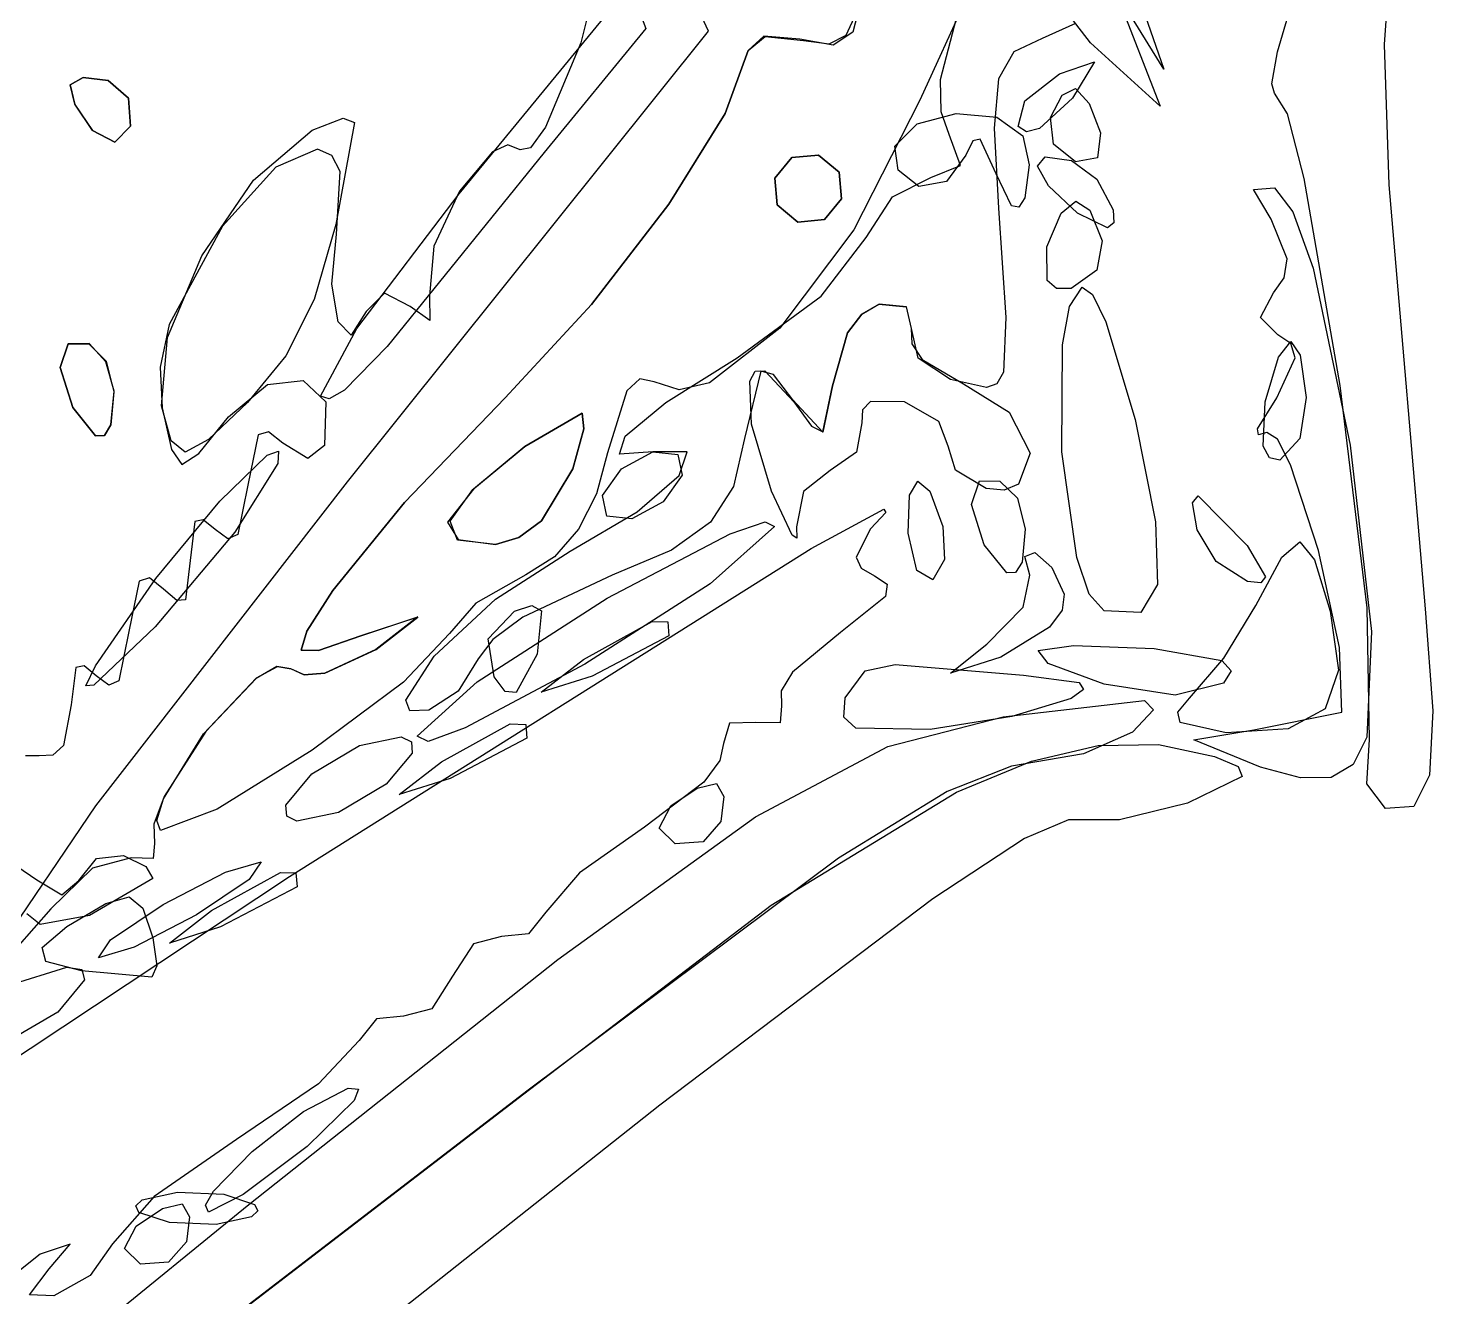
# Model space of a CAD drawing. Extents: x -886 to 651, y -59 to 942.
# Drawn here: x -128.09 to -103.37, y 123.11 to 145.44 of the extents above; entities that cross this region are included whole.
import ezdxf

# ---------------------------------------------------------------- set-up
doc = ezdxf.new("R2010")
doc.units = 0

msp = doc.modelspace()

# ---------------------------------------------------------------- linework, layer by layer
at = {"layer": 'Layer 1'}
for p, q in [((-119.08254, 150.53738), (-117.22306, 145.43392)), ((-116.11695, 145.38731), (-117.00534, 147.29534)), ((-106.105911, 145.023516), (-105.5237, 147.00822)), ((-117.980013, 146.735444), (-118.36493, 145.18097)), ((-109.13638, 146.55066), (-108.16909, 144.06657)), ((-104.13535, 146.43885), (-104.231919, 145.152527)), ((-111.479539, 146.178628), (-112.40187, 144.17132)), ((-109.39728, 145.17964), (-110.189729, 146.211006)), ((-113.398781, 146.060088), (-113.578576, 145.368186)), ((-112.034646, 144.535942), (-111.68283, 145.88684)), ((-108.106789, 144.720655), (-108.82527, 145.88553)), ((-120.50486, 142.52185), (-117.8758, 145.71976)), ((-113.692931, 145.315308), (-113.511982, 145.708105)), ((-108.43626, 145.66091), (-108.106789, 144.720655)), ((-122.46742, 137.45516), (-116.11695, 145.38731)), ((-117.22306, 145.43392), (-119.00754, 143.25225)), ((-113.578576, 145.368186), (-113.925255, 145.139877)), ((-109.659831, 145.518995), (-110.24557, 145.2606)), ((-118.36493, 145.18097), (-118.984948, 143.699175)), ((-115.143998, 145.299467), (-115.42121, 145.04394)), ((-115.42026, 145.04377), (-115.12289, 145.292998)), ((-114.51325, 145.24508), (-115.143998, 145.299467)), ((-115.12289, 145.292998), (-114.44368, 145.22352)), ((-113.925255, 145.139877), (-114.51325, 145.24508)), ((-114.44368, 145.22352), (-113.997018, 145.161088)), ((-113.997018, 145.161088), (-113.692931, 145.315308)), ((-110.24557, 145.2606), (-110.743991, 145.023823)), ((-108.16909, 144.06657), (-109.39728, 145.17964)), ((-104.231919, 145.152527), (-104.150399, 142.684374)), ((-115.42121, 145.04394), (-115.826028, 143.935452)), ((-115.825077, 143.935282), (-115.42026, 145.04377)), ((-110.743991, 145.023823), (-111.012357, 144.548224)), ((-109.93987, 144.63757), (-109.323491, 144.847052)), ((-109.323491, 144.847052), (-109.71317, 144.20557)), ((-106.208334, 144.458957), (-106.105911, 145.023516)), ((-110.549311, 144.159117), (-109.93987, 144.63757)), ((-127.121053, 144.572391), (-127.35099, 144.44301)), ((-127.35099, 144.44301), (-127.268575, 144.099097)), ((-127.35099, 144.44301), (-127.35099, 144.44301)), ((-127.34922, 144.44312), (-127.119275, 144.57249)), ((-127.266794, 144.099207), (-127.34922, 144.44312)), ((-126.68179, 144.51911), (-127.121053, 144.572391)), ((-127.119275, 144.57249), (-126.68002, 144.51922)), ((-126.32333, 144.206577), (-126.68179, 144.51911)), ((-126.68002, 144.51922), (-126.321545, 144.206687)), ((-112.025549, 143.966895), (-112.034646, 144.535942)), ((-111.012357, 144.548224), (-111.089995, 143.681205)), ((-109.895169, 144.261633), (-109.65807, 144.37735)), ((-109.65807, 144.37735), (-109.421886, 144.114117)), ((-106.15725, 144.29816), (-106.208334, 144.458957)), ((-127.268575, 144.099097), (-126.95684, 143.63658)), ((-126.95507, 143.63669), (-127.266794, 144.099207)), ((-126.28764, 143.71268), (-126.32333, 144.206577)), ((-126.321545, 144.206687), (-126.28587, 143.71279)), ((-112.40187, 144.17132), (-113.563233, 141.888637)), ((-110.67039, 143.7078), (-110.549311, 144.159117)), ((-109.71317, 144.20557), (-110.295689, 143.675821)), ((-110.10088, 143.86987), (-109.895169, 144.261633)), ((-109.71317, 144.20557), (-109.71317, 144.20557)), ((-109.421886, 144.114117), (-109.21838, 143.59482)), ((-105.929074, 143.932374), (-106.15725, 144.29816)), ((-123.0901, 143.64721), (-122.547901, 143.856731)), ((-122.547901, 143.856731), (-122.3469, 143.78186)), ((-115.826028, 143.935452), (-116.81598, 142.343846)), ((-116.81503, 142.343676), (-115.825077, 143.935282)), ((-112.446491, 143.758053), (-111.757671, 143.934857)), ((-111.8843, 143.57014), (-112.025549, 143.966895)), ((-111.757671, 143.934857), (-111.046668, 143.871749)), ((-111.046668, 143.871749), (-110.58673, 143.54653)), ((-110.047363, 143.397316), (-110.10088, 143.86987)), ((-105.637655, 142.796717), (-105.929074, 143.932374)), ((-126.95684, 143.63658), (-126.564318, 143.433299)), ((-126.562547, 143.433424), (-126.95507, 143.63669)), ((-126.564318, 143.433299), (-126.28764, 143.71268)), ((-126.28587, 143.71279), (-126.562547, 143.433424)), ((-126.28587, 143.71279), (-126.28587, 143.71279)), ((-124.121674, 142.76643), (-123.0901, 143.64721)), ((-122.3469, 143.78189), (-122.672192, 141.981497)), ((-122.3469, 143.78186), (-122.3469, 143.78189)), ((-118.984948, 143.699175), (-119.247225, 143.333056)), ((-112.83988, 143.36353), (-112.446491, 143.758053)), ((-111.089995, 143.681205), (-111.01623, 142.27017)), ((-110.524721, 143.613428), (-110.67039, 143.7078)), ((-110.295689, 143.675821), (-110.524721, 143.613428)), ((-119.648068, 143.386324), (-119.918081, 143.263382)), ((-119.43104, 143.29912), (-119.648068, 143.386324)), ((-112.7827, 142.938605), (-112.83988, 143.36353)), ((-111.681522, 143.020684), (-111.8843, 143.57014)), ((-111.466056, 143.458264), (-111.58873, 143.20401)), ((-111.33625, 143.488409), (-111.466056, 143.458264)), ((-111.05524, 142.87637), (-111.33625, 143.488409)), ((-110.58673, 143.54653), (-110.58671, 143.54653)), ((-110.58671, 143.54653), (-110.476746, 143.034334)), ((-109.66119, 143.08734), (-110.047363, 143.397316)), ((-109.21838, 143.59482), (-109.274118, 143.15631)), ((-109.21838, 143.59482), (-109.21838, 143.59482)), ((-122.996785, 143.311136), (-123.729854, 142.9942)), ((-122.747193, 143.201475), (-122.996785, 143.311136)), ((-122.597106, 142.914576), (-122.747193, 143.201475)), ((-119.00754, 143.25225), (-121.7725, 139.83427)), ((-119.918081, 143.263382), (-120.501148, 142.573765)), ((-119.247225, 143.333056), (-119.43104, 143.29912)), ((-114.95175, 142.7998), (-114.649424, 143.161455)), ((-114.649274, 143.161511), (-114.9516, 142.79986)), ((-114.649424, 143.161455), (-114.18005, 143.20478)), ((-114.1799, 143.20484), (-114.649274, 143.161511)), ((-114.18005, 143.20478), (-113.818395, 142.902453)), ((-113.818249, 142.902512), (-114.1799, 143.20484)), ((-111.58873, 143.20401), (-111.929796, 142.740469)), ((-110.3306, 143.011436), (-110.196429, 143.175598)), ((-110.196429, 143.175598), (-109.72979, 143.10916)), ((-109.274118, 143.15631), (-109.66119, 143.08734)), ((-123.729854, 142.9942), (-124.66705, 141.95468)), ((-122.66008, 141.81361), (-122.597106, 142.914576)), ((-113.818395, 142.902453), (-113.77507, 142.43307)), ((-113.77492, 142.43313), (-113.818249, 142.902512)), ((-112.41529, 142.65477), (-112.7827, 142.938605)), ((-112.20479, 142.80938), (-111.681522, 143.020684)), ((-110.785704, 142.313964), (-111.05524, 142.87637)), ((-110.476746, 143.034334), (-110.55231, 142.45067)), ((-110.137839, 142.664921), (-110.3306, 143.011436)), ((-109.72979, 143.10916), (-109.286461, 142.783545)), ((-125.033492, 141.433614), (-124.121674, 142.76643)), ((-114.90843, 142.330426), (-114.95175, 142.7998)), ((-114.9516, 142.79986), (-114.908272, 142.330486)), ((-114.9516, 142.79986), (-114.9516, 142.79986)), ((-112.880186, 142.470696), (-112.20479, 142.80938)), ((-111.929796, 142.740469), (-112.41529, 142.65477)), ((-109.62368, 142.1843), (-110.137839, 142.664921)), ((-109.286461, 142.783545), (-108.998, 142.24298)), ((-106.530017, 142.598797), (-106.16153, 142.63218)), ((-106.16153, 142.63218), (-105.837447, 142.209285)), ((-105.002599, 139.151937), (-105.637655, 142.796717)), ((-104.150399, 142.684374), (-103.50949, 135.21985)), ((-122.30569, 140.15671), (-120.50486, 142.52185)), ((-120.501148, 142.573765), (-120.948423, 141.603686)), ((-113.77507, 142.43307), (-114.077397, 142.07142)), ((-114.077247, 142.071487), (-113.77492, 142.43313)), ((-113.77507, 142.43307), (-113.77507, 142.43307)), ((-113.3407, 141.7536), (-112.880186, 142.470696)), ((-110.55231, 142.45067), (-110.656238, 142.287943)), ((-109.913223, 142.180983), (-109.6526, 142.39582)), ((-109.6526, 142.39582), (-109.405492, 142.234404)), ((-106.21893, 142.07676), (-106.530017, 142.598797)), ((-116.81598, 142.343846), (-118.176943, 140.575183)), ((-118.175992, 140.575013), (-116.81503, 142.343676)), ((-114.54678, 142.0281), (-114.90843, 142.330426)), ((-114.908272, 142.330486), (-114.54663, 142.02816)), ((-111.01623, 142.27017), (-110.88362, 140.348355)), ((-110.656238, 142.287943), (-110.785704, 142.313964)), ((-110.16591, 141.59215), (-109.913223, 142.180983)), ((-109.099662, 141.927968), (-109.62368, 142.1843)), ((-109.405492, 142.234404), (-109.19335, 141.69448)), ((-108.998, 142.243), (-108.987833, 142.01483)), ((-108.998, 142.24298), (-108.998, 142.243)), ((-105.837447, 142.209285), (-105.478459, 141.213981)), ((-124.66705, 141.95468), (-125.609611, 140.224029)), ((-122.672192, 141.981497), (-123.054282, 140.664907)), ((-113.563233, 141.888637), (-114.862474, 140.160976)), ((-114.077397, 142.07142), (-114.54678, 142.0281)), ((-114.54663, 142.02816), (-114.077247, 142.071487)), ((-108.987833, 142.01483), (-109.099662, 141.927968)), ((-105.937984, 141.380456), (-106.21893, 142.07676)), ((-122.745599, 140.935481), (-122.66008, 141.81361)), ((-114.13515, 140.72553), (-113.3407, 141.7536)), ((-109.19335, 141.69448), (-109.284319, 141.179357)), ((-109.19335, 141.69448), (-109.19335, 141.69448)), ((-125.637049, 139.993681), (-125.033492, 141.433614)), ((-120.948423, 141.603686), (-121.02809, 140.72656)), ((-110.15833, 140.998169), (-110.16591, 141.59215)), ((-105.991546, 141.047904), (-105.937984, 141.380456)), ((-109.284319, 141.179357), (-109.73867, 140.85811)), ((-105.478459, 141.213981), (-104.83054, 138.10064)), ((-122.632334, 140.271666), (-122.745599, 140.935481)), ((-109.993, 140.859357), (-110.15833, 140.998169)), ((-106.17633, 140.78238), (-105.991546, 141.047904)), ((-123.054282, 140.664907), (-123.553699, 139.673649)), ((-121.820119, 140.775871), (-122.13994, 140.45209)), ((-121.36679, 140.54169), (-121.820119, 140.775871)), ((-121.02809, 140.72656), (-121.020365, 140.296239)), ((-115.61342, 139.6392), (-114.13515, 140.72553)), ((-109.73867, 140.85811), (-109.993, 140.859357)), ((-109.763203, 140.539193), (-109.54409, 140.88185)), ((-109.54409, 140.88185), (-109.364131, 140.75403)), ((-109.364131, 140.75403), (-109.128199, 140.272676)), ((-106.40429, 140.346594), (-106.17633, 140.78238)), ((-122.13994, 140.45209), (-122.402906, 140.038443)), ((-121.020365, 140.296239), (-121.36679, 140.54169)), ((-118.176943, 140.575183), (-119.69479, 138.93552)), ((-119.69384, 138.93535), (-118.175992, 140.575013)), ((-113.674188, 140.078114), (-113.419323, 140.40621)), ((-113.417938, 140.40627), (-113.672812, 140.078174)), ((-113.419323, 140.40621), (-113.11862, 140.57991)), ((-113.11723, 140.57997), (-113.417938, 140.40627)), ((-113.11862, 140.57991), (-112.636938, 140.535289)), ((-112.635547, 140.535341), (-113.11723, 140.57997)), ((-112.636938, 140.535289), (-112.55001, 140.1528)), ((-112.54862, 140.15286), (-112.635547, 140.535341)), ((-109.890619, 139.866718), (-109.763203, 140.539193)), ((-125.609611, 140.224029), (-125.766556, 139.474355)), ((-122.94345, 138.96097), (-122.30569, 140.15671)), ((-122.402906, 140.038443), (-122.632334, 140.271666)), ((-114.862474, 140.160976), (-116.100025, 139.199862)), ((-112.55001, 140.1528), (-112.537532, 139.883489)), ((-112.55001, 140.1528), (-112.55001, 140.1528)), ((-112.426531, 139.63203), (-112.54862, 140.15286)), ((-110.88362, 140.348355), (-110.929045, 139.387556)), ((-109.128199, 140.272676), (-108.6109, 138.5548)), ((-106.09843, 140.04046), (-106.40429, 140.346594)), ((-125.74384, 138.79155), (-125.637049, 139.993681)), ((-113.9388, 139.14683), (-113.674188, 140.078114)), ((-113.672812, 140.078174), (-113.93741, 139.14689)), ((-105.870767, 139.888678), (-106.09843, 140.04046)), ((-106.086578, 139.647683), (-105.874271, 139.922702)), ((-105.874271, 139.922702), (-105.705654, 139.686991)), ((-127.38349, 139.88586), (-127.524313, 139.469839)), ((-127.522412, 139.469949), (-127.38159, 139.88597)), ((-127.014731, 139.887241), (-127.38349, 139.88586)), ((-127.38159, 139.88597), (-127.02069, 139.882607)), ((-127.02069, 139.882607), (-126.71289, 139.58073)), ((-126.723973, 139.567869), (-127.014731, 139.887241)), ((-123.553699, 139.673649), (-124.23097, 138.84925)), ((-121.7725, 139.83427), (-122.520909, 139.067766)), ((-112.537532, 139.883489), (-112.36, 139.6108)), ((-109.900868, 137.980766), (-109.890619, 139.866718)), ((-105.798037, 139.638805), (-105.870767, 139.888678)), ((-105.705654, 139.686991), (-105.60164, 138.93839)), ((-127.524313, 139.469839), (-127.30299, 138.76344)), ((-127.30109, 138.76355), (-127.522412, 139.469949)), ((-126.575673, 139.050577), (-126.723973, 139.567869)), ((-126.71289, 139.58073), (-126.577877, 139.038806)), ((-126.71289, 139.58073), (-126.71289, 139.58073)), ((-125.766556, 139.474355), (-125.72811, 138.75911)), ((-116.868608, 138.849486), (-115.61342, 139.6392)), ((-115.294002, 139.401815), (-115.129231, 139.411589)), ((-115.129231, 139.411589), (-114.6161, 138.86432)), ((-111.8603, 139.25475), (-112.426531, 139.63203)), ((-112.36, 139.6108), (-111.63047, 139.18262)), ((-106.32166, 138.86409), (-106.086578, 139.647683)), ((-106.11593, 138.93598), (-105.798037, 139.638805)), ((-124.56318, 138.59887), (-123.879463, 139.170682)), ((-123.879463, 139.170682), (-123.24751, 139.240097)), ((-123.24751, 139.240097), (-122.851425, 138.862337)), ((-117.322966, 139.265627), (-117.552056, 139.057551)), ((-117.07632, 139.21682), (-117.322966, 139.265627)), ((-116.633302, 139.072862), (-117.07632, 139.21682)), ((-116.100025, 139.199862), (-116.633302, 139.072862)), ((-115.197967, 139.400734), (-115.48302, 138.21917)), ((-115.391159, 139.228886), (-115.294002, 139.401815)), ((-115.363374, 138.47092), (-115.391159, 139.228886)), ((-114.973086, 139.342515), (-115.197967, 139.400734)), ((-114.63615, 138.8974), (-114.973086, 139.342515)), ((-111.22908, 139.114209), (-111.8603, 139.25475)), ((-111.63047, 139.18262), (-110.827291, 138.679479)), ((-111.04245, 139.182049), (-111.22908, 139.114209)), ((-110.929045, 139.387556), (-111.04245, 139.182049)), ((-126.63429, 138.4582), (-126.575673, 139.050577)), ((-126.577877, 139.038806), (-126.63239, 138.45831)), ((-122.792123, 138.917576), (-122.94345, 138.96097)), ((-122.520909, 139.067766), (-122.792123, 138.917576)), ((-119.69479, 138.93552), (-121.465266, 137.08947)), ((-121.464316, 137.0893), (-119.69384, 138.93535)), ((-117.552056, 139.057551), (-117.89541, 137.96568)), ((-114.10522, 138.334524), (-113.9388, 139.14683)), ((-113.93741, 139.14689), (-114.104747, 138.328646)), ((-106.458519, 138.387912), (-106.11593, 138.93598)), ((-105.60164, 138.93838), (-105.712019, 138.21582)), ((-105.60164, 138.93839), (-105.60164, 138.93838)), ((-104.527095, 135.236119), (-105.002599, 139.151937)), ((-127.30299, 138.76344), (-126.902753, 138.26492)), ((-127.30299, 138.76344), (-127.30299, 138.76344)), ((-126.900852, 138.26503), (-127.30109, 138.76355)), ((-125.569703, 138.177594), (-125.74384, 138.79155)), ((-125.72811, 138.75911), (-125.567614, 138.022361)), ((-124.23097, 138.84925), (-124.914068, 138.202598)), ((-122.851425, 138.862337), (-122.87531, 138.09262)), ((-119.34921, 138.07618), (-118.340867, 138.665257)), ((-118.340699, 138.665337), (-119.34904, 138.07626)), ((-118.340867, 138.665257), (-118.313107, 138.387636)), ((-118.312942, 138.387716), (-118.340699, 138.665337)), ((-117.581356, 138.257766), (-116.868608, 138.849486)), ((-114.104747, 138.328646), (-114.63615, 138.8974)), ((-114.6161, 138.86432), (-114.303337, 138.437609)), ((-113.410337, 138.724317), (-113.41756, 138.49323)), ((-113.266629, 138.870587), (-113.410337, 138.724317)), ((-112.66812, 138.86054), (-113.266629, 138.870587)), ((-112.065196, 138.514621), (-112.66812, 138.86054)), ((-110.827291, 138.679479), (-110.4602, 137.95724)), ((-106.356939, 138.082667), (-106.32166, 138.86409)), ((-126.746382, 138.272498), (-126.63429, 138.4582)), ((-126.63239, 138.45831), (-126.744482, 138.272608)), ((-125.084272, 137.955874), (-124.56318, 138.59887)), ((-115.00737, 137.2924), (-115.363374, 138.47092)), ((-114.303337, 138.437609), (-114.10522, 138.334524)), ((-113.41756, 138.49323), (-113.511891, 137.977245)), ((-111.9037, 138.08438), (-112.065196, 138.514621)), ((-108.6109, 138.5548), (-108.253103, 136.752924)), ((-108.6109, 138.5548), (-108.6109, 138.5548)), ((-126.902753, 138.26492), (-126.746382, 138.272498)), ((-126.744482, 138.272608), (-126.900852, 138.26503)), ((-125.326712, 137.979995), (-125.569703, 138.177594)), ((-124.914068, 138.202598), (-125.326712, 137.979995)), ((-124.040208, 138.283009), (-124.22204, 137.39761)), ((-123.857197, 138.337158), (-124.040208, 138.283009)), ((-123.60852, 138.13742), (-123.857197, 138.337158)), ((-118.313107, 138.387636), (-118.50371, 137.68235)), ((-118.50355, 137.68243), (-118.312942, 138.387716)), ((-117.681281, 137.94258), (-117.581356, 138.257766)), ((-115.48302, 138.21917), (-115.680062, 137.371534)), ((-106.442679, 138.284183), (-106.458519, 138.387912)), ((-106.29428, 138.32091), (-106.442679, 138.284183)), ((-106.108942, 138.204648), (-106.29428, 138.32091)), ((-105.878529, 137.756875), (-106.108942, 138.204648)), ((-105.712019, 138.21582), (-106.06476, 137.83646)), ((-125.567614, 138.022361), (-125.386043, 137.75916)), ((-125.386043, 137.75916), (-125.084272, 137.955874)), ((-124.713734, 137.117041), (-123.880334, 137.922837)), ((-123.880334, 137.922837), (-123.6838, 137.993678)), ((-123.6838, 137.993678), (-123.69293, 137.77791)), ((-123.16633, 137.863087), (-123.60852, 138.13742)), ((-122.87531, 138.09262), (-123.16633, 137.863087)), ((-120.2665, 137.322969), (-119.34921, 138.07618)), ((-119.34904, 138.07626), (-120.252355, 137.325459)), ((-117.89541, 137.96568), (-118.086533, 137.243017)), ((-117.098, 137.98247), (-117.681281, 137.94258)), ((-117.648221, 137.682253), (-117.0988, 137.98237)), ((-117.0988, 137.98237), (-116.657116, 137.936834)), ((-116.494488, 137.980462), (-117.098, 137.98247)), ((-116.657116, 137.936834), (-116.58051, 137.57428)), ((-116.635396, 137.567845), (-116.494488, 137.980462)), ((-113.511891, 137.977245), (-113.97433, 137.65392)), ((-111.768859, 137.662455), (-111.9037, 138.08438)), ((-110.4602, 137.95724), (-110.663034, 137.412615)), ((-109.635839, 136.120894), (-109.900868, 137.980766)), ((-106.247566, 137.875806), (-106.356939, 138.082667)), ((-104.83054, 138.10064), (-104.83047, 138.10064)), ((-104.83047, 138.10064), (-104.450475, 134.820095)), ((-123.69293, 137.77791), (-124.449641, 136.571484)), ((-123.69293, 137.77791), (-123.69293, 137.77791)), ((-118.50372, 137.68235), (-119.05827, 136.769095)), ((-119.0581, 136.769182), (-118.50355, 137.68243)), ((-118.50371, 137.68235), (-118.50372, 137.68235)), ((-117.98384, 137.21379), (-117.648221, 137.682253)), ((-106.06476, 137.83646), (-106.247566, 137.875806)), ((-105.384059, 136.244749), (-105.878529, 137.756875)), ((-126.899685, 131.752539), (-122.46742, 137.45516)), ((-117.370772, 136.925203), (-116.635396, 137.567845)), ((-116.58051, 137.57428), (-116.916124, 137.105818)), ((-116.58051, 137.57428), (-116.58051, 137.57428)), ((-113.97433, 137.65392), (-114.44761, 137.286572)), ((-112.581293, 137.219153), (-112.435925, 137.467651)), ((-112.435925, 137.467651), (-112.222629, 137.288614)), ((-111.23009, 137.33653), (-111.768859, 137.662455)), ((-111.491252, 137.055647), (-111.35043, 137.47167)), ((-111.35043, 137.47167), (-110.989526, 137.468307)), ((-110.989526, 137.468307), (-110.68173, 137.16643)), ((-124.22204, 137.39761), (-124.400932, 136.529475)), ((-120.252355, 137.325459), (-120.71134, 136.74601)), ((-120.66459, 136.7639), (-120.2665, 137.322969)), ((-118.086533, 137.243017), (-118.404536, 136.622042)), ((-117.907229, 136.851236), (-117.98384, 137.21379)), ((-115.680062, 137.371534), (-116.081309, 136.742872)), ((-114.643096, 136.517865), (-115.00737, 137.2924)), ((-114.44761, 137.286572), (-114.56803, 136.66475)), ((-112.60446, 136.55363), (-112.581293, 137.219153)), ((-112.222629, 137.288614), (-111.99568, 136.67153)), ((-110.913666, 137.305823), (-111.23009, 137.33653)), ((-110.663034, 137.412615), (-110.913666, 137.305823)), ((-107.603425, 137.088052), (-107.501121, 137.206429)), ((-107.501121, 137.206429), (-106.63747, 136.33621)), ((-125.83982, 135.75195), (-124.713734, 137.117041)), ((-121.465266, 137.08947), (-122.72587, 135.54546)), ((-122.72492, 135.54529), (-121.464316, 137.0893)), ((-116.916124, 137.105818), (-117.46554, 136.8057)), ((-114.311412, 136.282771), (-113.034255, 136.977036)), ((-113.034255, 136.977036), (-112.995228, 136.913095)), ((-111.26993, 136.34924), (-111.491252, 137.055647)), ((-110.68173, 137.16643), (-110.546714, 136.624499)), ((-110.68173, 137.16643), (-110.68173, 137.16643)), ((-107.51998, 136.61126), (-107.603425, 137.088052)), ((-125.156397, 136.754571), (-125.23584, 136.07217)), ((-125.010019, 136.789137), (-125.156397, 136.754571)), ((-124.79716, 136.61357), (-125.010019, 136.789137)), ((-120.71134, 136.74601), (-120.521781, 136.441635)), ((-120.71134, 136.74601), (-120.71134, 136.74601)), ((-120.534192, 136.429951), (-120.66459, 136.7639)), ((-119.05827, 136.769095), (-119.452846, 136.476741)), ((-119.452676, 136.476829), (-119.0581, 136.769182)), ((-118.55066, 136.23312), (-117.370772, 136.925203)), ((-117.46554, 136.8057), (-117.907229, 136.851236)), ((-116.081309, 136.742872), (-116.766286, 136.251157)), ((-115.735002, 136.53756), (-115.122958, 136.748504)), ((-115.122958, 136.748504), (-114.95448, 136.66836)), ((-112.995228, 136.913095), (-113.26881, 136.62721)), ((-108.253103, 136.752924), (-108.215103, 135.650256)), ((-124.449641, 136.571484), (-125.85379, 134.90119)), ((-124.573459, 136.450343), (-124.79716, 136.61357)), ((-124.400932, 136.529475), (-124.573459, 136.450343)), ((-120.521781, 136.441635), (-119.86585, 136.35218)), ((-119.452846, 136.476741), (-119.86602, 136.3521)), ((-119.86585, 136.35218), (-119.452676, 136.476829)), ((-118.404536, 136.622042), (-118.827001, 136.136267)), ((-117.90283, 135.40785), (-115.735002, 136.53756)), ((-114.95448, 136.66837), (-116.087219, 135.657535)), ((-114.95448, 136.66836), (-114.95448, 136.66837)), ((-114.5622, 136.465832), (-114.643096, 136.517865)), ((-114.56803, 136.66475), (-114.5622, 136.465832)), ((-113.26878, 136.62721), (-113.519637, 136.132252)), ((-113.26881, 136.62721), (-113.26878, 136.62721)), ((-112.450209, 135.892443), (-112.60446, 136.55363)), ((-111.99568, 136.67153), (-111.967964, 136.086314)), ((-111.99568, 136.67153), (-111.99568, 136.67153)), ((-110.546714, 136.624499), (-110.60123, 136.04401)), ((-107.186029, 136.0542), (-107.51998, 136.61126)), ((-123.49111, 130.51146), (-114.311412, 136.282771)), ((-119.86602, 136.3521), (-120.534192, 136.429951)), ((-119.866089, 135.387948), (-118.55066, 136.23312)), ((-116.766286, 136.251157), (-117.81452, 135.81436)), ((-110.869692, 135.850725), (-111.26993, 136.34924)), ((-110.549631, 136.139285), (-110.37545, 136.20975)), ((-110.37545, 136.20975), (-110.076019, 135.948294)), ((-106.63747, 136.33621), (-106.63722, 136.33621)), ((-106.63722, 136.33621), (-106.319312, 135.780554)), ((-106.028608, 136.127135), (-105.71134, 136.396281)), ((-105.71134, 136.396281), (-105.454477, 136.082485)), ((-105.014034, 134.540433), (-105.384059, 136.244749)), ((-125.23584, 136.07217), (-125.316845, 135.379689)), ((-118.827001, 136.136267), (-119.33151, 135.8192)), ((-113.519637, 136.132252), (-113.429708, 135.932933)), ((-111.967964, 136.086314), (-112.17124, 135.73017)), ((-110.60123, 136.04401), (-110.713322, 135.858304)), ((-110.46645, 135.8134), (-110.549631, 136.139285)), ((-110.076019, 135.948294), (-109.85812, 135.47617)), ((-109.419161, 135.481018), (-109.635839, 136.120894)), ((-106.63622, 135.70021), (-107.186029, 136.0542)), ((-106.48696, 135.28132), (-106.028608, 136.127135)), ((-105.454477, 136.082485), (-105.17734, 135.17947)), ((-126.90528, 134.21899), (-125.83982, 135.75195)), ((-126.13413, 135.70577), (-126.31556, 134.82264)), ((-125.952612, 135.763351), (-126.13413, 135.70577)), ((-125.70748, 135.56872), (-125.952612, 135.763351)), ((-119.33151, 135.8192), (-120.21068, 135.316947)), ((-117.81452, 135.81436), (-119.383492, 135.075949)), ((-113.429708, 135.932933), (-113.19898, 135.79859)), ((-113.19898, 135.79859), (-112.975894, 135.652625)), ((-112.17124, 135.73017), (-112.450209, 135.892443)), ((-110.713322, 135.858304), (-110.869692, 135.850725)), ((-110.578539, 135.246505), (-110.46645, 135.8134)), ((-106.398391, 135.675083), (-106.63622, 135.70021)), ((-106.319312, 135.780554), (-106.398391, 135.675083)), ((-125.473316, 135.364172), (-125.70748, 135.56872)), ((-122.72587, 135.54546), (-123.186571, 134.82586)), ((-123.185621, 134.82569), (-122.72492, 135.54529)), ((-116.087219, 135.657535), (-118.290624, 134.24876)), ((-112.975894, 135.652625), (-113.00267, 135.435085)), ((-109.85808, 135.47617), (-109.896482, 135.196467)), ((-109.85812, 135.47617), (-109.85808, 135.47617)), ((-109.15654, 135.184), (-109.419161, 135.481018)), ((-108.215103, 135.650256), (-108.511411, 135.157161)), ((-125.316845, 135.379689), (-125.473316, 135.364172)), ((-120.942332, 134.388954), (-119.866089, 135.387948)), ((-120.21068, 135.316947), (-120.67606, 134.78813)), ((-120.185571, 133.934385), (-117.90283, 135.40785)), ((-119.52988, 135.18079), (-119.223262, 135.27969)), ((-119.223262, 135.27969), (-119.053801, 135.184431)), ((-113.00267, 135.435085), (-113.79549, 134.80251)), ((-111.22222, 134.5966), (-110.578539, 135.246505)), ((-107.05056, 134.353572), (-106.48696, 135.28132)), ((-104.48616, 132.92156), (-104.527095, 135.236119)), ((-103.50949, 135.21985), (-103.372126, 133.425365)), ((-122.23532, 134.74708), (-121.234499, 135.076416)), ((-121.233549, 135.076246), (-122.23437, 134.74691)), ((-121.234499, 135.076416), (-121.96821, 134.5045)), ((-121.96726, 134.50433), (-121.233549, 135.076246)), ((-119.99639, 134.689923), (-119.52988, 135.18079)), ((-119.383492, 135.075949), (-119.9133, 134.682805)), ((-119.053801, 135.184431), (-119.13069, 134.42011)), ((-118.31861, 134.32881), (-117.107555, 134.996746)), ((-117.107555, 134.996746), (-116.835418, 134.989355)), ((-116.835418, 134.989355), (-116.81522, 134.74615)), ((-109.896482, 135.196467), (-110.119182, 134.894822)), ((-108.511411, 135.157161), (-109.15654, 135.184)), ((-105.17734, 135.17947), (-105.033241, 134.139762)), ((-105.17734, 135.17947), (-105.17734, 135.17947)), ((-125.85379, 134.90119), (-126.93206, 133.875531)), ((-126.31556, 134.82264), (-126.494451, 133.95451)), ((-123.186571, 134.82586), (-123.283189, 134.493309)), ((-123.282239, 134.493139), (-123.185621, 134.82569)), ((-122.97851, 134.487239), (-122.23532, 134.74708)), ((-122.23437, 134.74691), (-122.97756, 134.487069)), ((-120.67606, 134.78813), (-121.483933, 133.929595)), ((-116.81522, 134.74615), (-118.16571, 134.03745)), ((-116.81522, 134.74615), (-116.81522, 134.74615)), ((-113.79549, 134.80251), (-114.64164, 134.104626)), ((-110.119182, 134.894822), (-110.97136, 134.37079)), ((-104.450475, 134.820095), (-104.536371, 132.960295)), ((-123.283189, 134.493309), (-122.97851, 134.487239)), ((-122.97756, 134.487069), (-123.282239, 134.493139)), ((-121.96821, 134.5045), (-122.87002, 134.085294)), ((-122.86907, 134.085127), (-121.96726, 134.50433)), ((-119.9133, 134.682805), (-120.17026, 134.33828)), ((-119.89137, 134.02093), (-119.99639, 134.689923)), ((-111.857155, 134.088752), (-111.22222, 134.5966)), ((-110.318417, 134.484739), (-109.697282, 134.573812)), ((-110.139464, 134.257701), (-110.318417, 134.484739)), ((-109.697282, 134.573812), (-108.27827, 134.52334)), ((-108.27827, 134.52334), (-107.085985, 134.308986)), ((-104.97162, 133.39983), (-105.014034, 134.540433)), ((-127.102306, 134.214005), (-127.249156, 134.18469)), ((-126.89067, 134.03861), (-127.102306, 134.214005)), ((-127.074052, 133.864929), (-126.90528, 134.21899)), ((-121.444132, 133.613188), (-120.942332, 134.388954)), ((-120.17026, 134.33828), (-120.51941, 133.769662)), ((-118.290624, 134.24876), (-120.397929, 133.12698)), ((-119.13069, 134.42011), (-119.501741, 133.747338)), ((-119.13069, 134.42011), (-119.13069, 134.42011)), ((-119.061111, 133.753361), (-118.31861, 134.32881)), ((-113.360654, 134.126597), (-112.83173, 134.23906)), ((-112.83173, 134.23906), (-110.57633, 134.05426)), ((-110.97136, 134.37079), (-111.857155, 134.088752)), ((-109.15821, 133.89428), (-110.139464, 134.257701)), ((-107.65712, 133.64757), (-107.05056, 134.353572)), ((-107.085985, 134.308986), (-106.923522, 134.131704)), ((-127.249156, 134.18469), (-127.33156, 133.53142)), ((-126.666975, 133.875379), (-126.89067, 134.03861)), ((-125.00299, 133.02201), (-124.070124, 134.005865)), ((-124.076236, 133.991473), (-124.960954, 133.062582)), ((-123.709807, 134.205601), (-124.076236, 133.991473)), ((-124.070124, 134.005865), (-123.700632, 134.206461)), ((-123.46409, 134.16309), (-123.709807, 134.205601)), ((-123.700632, 134.206461), (-123.46314, 134.16292)), ((-123.230063, 134.056465), (-123.46409, 134.16309)), ((-123.46314, 134.16292), (-123.229113, 134.056296)), ((-122.87002, 134.085294), (-123.230063, 134.056465)), ((-123.229113, 134.056296), (-122.86907, 134.085127)), ((-119.695267, 133.765295), (-119.89137, 134.02093)), ((-118.16571, 134.03745), (-119.061111, 133.753361)), ((-114.64164, 134.104626), (-114.837122, 133.774332)), ((-113.71302, 133.65511), (-113.360654, 134.126597)), ((-110.57633, 134.05426), (-109.595031, 133.925692)), ((-106.923522, 134.131704), (-107.05512, 133.91017)), ((-105.033241, 134.139762), (-105.268906, 133.462162)), ((-126.93206, 133.875531), (-127.074052, 133.864929)), ((-126.494451, 133.95451), (-126.666975, 133.875379)), ((-121.483933, 133.929595), (-123.091605, 132.730286)), ((-121.24237, 132.97713), (-120.185571, 133.934385)), ((-120.51941, 133.769662), (-121.03623, 133.4377)), ((-119.501741, 133.747338), (-119.695267, 133.765295)), ((-114.837122, 133.774332), (-114.83538, 133.51289)), ((-109.521917, 133.800367), (-109.73739, 133.6394)), ((-109.595031, 133.925692), (-109.521917, 133.800367)), ((-107.907574, 133.701718), (-109.15821, 133.89428)), ((-107.05512, 133.91018), (-107.907574, 133.701718)), ((-107.05512, 133.91017), (-107.05512, 133.91018)), ((-127.33156, 133.53142), (-127.467407, 132.814867)), ((-121.374847, 133.426843), (-121.444132, 133.613188)), ((-114.83538, 133.51289), (-114.855894, 133.214372)), ((-113.737506, 133.315574), (-113.71302, 133.65511)), ((-110.93057, 133.316609), (-108.446098, 133.604187)), ((-109.73739, 133.6394), (-110.780747, 133.326107)), ((-109.73739, 133.6394), (-109.73739, 133.6394)), ((-108.446098, 133.604187), (-108.285793, 133.441307)), ((-107.859999, 133.401909), (-107.65712, 133.64757)), ((-121.03623, 133.4377), (-121.374847, 133.426843)), ((-113.523996, 133.119477), (-113.737506, 133.315574)), ((-112.964742, 132.797623), (-110.93057, 133.316609)), ((-110.780747, 133.326107), (-112.21943, 133.09704)), ((-108.285793, 133.441307), (-108.65483, 133.051629)), ((-107.82109, 133.219844), (-107.859999, 133.401909)), ((-106.52004, 133.09159), (-104.97162, 133.39983)), ((-105.268906, 133.462162), (-105.917178, 133.108342)), ((-103.372126, 133.425365), (-103.433006, 132.291198)), ((-125.705089, 131.873757), (-125.00299, 133.02201)), ((-124.960954, 133.062582), (-125.697695, 131.914988)), ((-121.05093, 132.887755), (-121.24237, 132.97713)), ((-120.397929, 133.12698), (-121.05093, 132.887755)), ((-120.81603, 132.52534), (-119.604984, 133.19328)), ((-119.604984, 133.19328), (-119.332848, 133.185887)), ((-119.332848, 133.185887), (-119.31265, 132.94268)), ((-115.749989, 133.205301), (-115.8538, 132.85082)), ((-115.28563, 133.22148), (-115.749989, 133.205301)), ((-114.855894, 133.214372), (-115.28563, 133.22148)), ((-112.21943, 133.09704), (-113.523996, 133.119477)), ((-108.6548, 133.05158), (-109.519999, 132.66753)), ((-108.65483, 133.051629), (-108.6548, 133.05158)), ((-107.0109, 133.03997), (-107.82109, 133.219844)), ((-107.577647, 132.913175), (-106.52004, 133.09159)), ((-105.917178, 133.108342), (-107.0109, 133.03997)), ((-127.467407, 132.814867), (-127.653465, 132.642271)), ((-123.091605, 132.730286), (-124.761804, 131.69322)), ((-123.097115, 132.31702), (-122.25876, 132.81286)), ((-122.25876, 132.81286), (-121.524339, 132.96612)), ((-121.524339, 132.96612), (-121.34597, 132.876687)), ((-121.34597, 132.876687), (-121.33135, 132.68189)), ((-119.31265, 132.94268), (-120.66314, 132.23398)), ((-119.31265, 132.94268), (-119.31265, 132.94268)), ((-115.8538, 132.85082), (-115.916188, 132.550143)), ((-115.293429, 131.557067), (-112.964742, 132.797623)), ((-110.433008, 132.541654), (-109.262547, 132.814523)), ((-109.262547, 132.814523), (-108.202672, 132.834389)), ((-108.202672, 132.834389), (-107.21267, 132.621127)), ((-106.40333, 132.43053), (-107.577647, 132.913175)), ((-104.536371, 132.960295), (-104.77727, 132.479393)), ((-104.533004, 132.138375), (-104.48616, 132.92156)), ((-127.89382, 132.63254), (-128.134513, 132.631153)), ((-127.653465, 132.642271), (-127.89382, 132.63254)), ((-121.33135, 132.68189), (-121.78714, 132.13202)), ((-121.55854, 131.949895), (-120.81603, 132.52534)), ((-121.33135, 132.68189), (-121.33135, 132.68189)), ((-115.916188, 132.550143), (-116.199095, 132.171594)), ((-111.754769, 131.995907), (-110.433008, 132.541654)), ((-109.519999, 132.66753), (-110.78467, 132.45235)), ((-107.21267, 132.621127), (-106.800492, 132.443803)), ((-123.55291, 131.76715), (-123.097115, 132.31702)), ((-110.78467, 132.45235), (-111.919973, 132.007767)), ((-106.728821, 132.272026), (-107.69056, 131.801837)), ((-106.800492, 132.443803), (-106.728821, 132.272026)), ((-105.701453, 132.248023), (-106.40333, 132.43053)), ((-105.162532, 132.25314), (-105.701453, 132.248023)), ((-104.77727, 132.479393), (-105.162532, 132.25314)), ((-103.433006, 132.291198), (-103.706971, 131.742776)), ((-121.78714, 132.13202), (-122.62549, 131.63618)), ((-120.66314, 132.23398), (-121.55854, 131.949895)), ((-116.199095, 132.171594), (-117.24402, 131.37464)), ((-116.78132, 131.75165), (-116.318799, 132.063377)), ((-116.318799, 132.063377), (-115.97489, 132.1458)), ((-115.97489, 132.1458), (-115.845512, 131.915859)), ((-115.015041, 130.006278), (-111.754769, 131.995907)), ((-111.919973, 132.007767), (-113.828076, 130.834165)), ((-104.20886, 131.70553), (-104.533004, 132.138375)), ((-128.63828, 129.18074), (-126.899685, 131.752539)), ((-125.697695, 131.914988), (-125.879152, 131.42748)), ((-125.82479, 131.495197), (-125.705089, 131.873757)), ((-123.53829, 131.572353), (-123.55291, 131.76715)), ((-116.984582, 131.359131), (-116.78132, 131.75165)), ((-115.845512, 131.915859), (-115.89879, 131.4766)), ((-107.69051, 131.80193), (-108.886755, 131.505445)), ((-107.69056, 131.801837), (-107.69051, 131.80193)), ((-103.706971, 131.742776), (-104.20886, 131.70553)), ((-125.75726, 131.32141), (-125.82479, 131.495197)), ((-124.761804, 131.69322), (-125.75726, 131.32141)), ((-123.35992, 131.48292), (-123.53829, 131.572353)), ((-122.62549, 131.63618), (-123.35992, 131.48292)), ((-118.766036, 129.045586), (-115.293429, 131.557067)), ((-109.78105, 131.50578), (-110.558571, 131.175112)), ((-108.886755, 131.505445), (-109.78105, 131.50578)), ((-125.879152, 131.42748), (-125.86591, 131.08726)), ((-117.24402, 131.37464), (-118.390005, 130.572534)), ((-116.70522, 131.08245), (-116.984582, 131.359131)), ((-115.89879, 131.4766), (-116.211315, 131.118129)), ((-115.89879, 131.4766), (-115.89879, 131.4766)), ((-125.86591, 131.08726), (-125.88856, 130.82763)), ((-116.211315, 131.118129), (-116.70522, 131.08245)), ((-110.558571, 131.175112), (-112.173444, 130.118275)), ((-127.19446, 130.44095), (-126.884492, 130.827128)), ((-126.27574, 130.83737), (-126.958133, 130.65654)), ((-126.884492, 130.827128), (-126.41194, 130.88065)), ((-126.41194, 130.88065), (-126.016759, 130.685895)), ((-125.88856, 130.82763), (-126.27574, 130.83737)), ((-124.616354, 130.586619), (-123.98806, 130.77003)), ((-123.98806, 130.77003), (-124.200838, 130.45713)), ((-113.828076, 130.834165), (-119.28916, 126.75139)), ((-129.989306, 126.19751), (-123.49111, 130.51146)), ((-128.284757, 130.69344), (-127.93705, 130.44895)), ((-126.958133, 130.65654), (-127.69058, 129.93871)), ((-126.016759, 130.685895), (-125.89283, 130.47515)), ((-125.71384, 130.01692), (-124.616354, 130.586619)), ((-124.85922, 129.91225), (-123.648165, 130.580186)), ((-123.648165, 130.580186), (-123.376028, 130.572795)), ((-123.376028, 130.572795), (-123.35583, 130.32959)), ((-118.390005, 130.572534), (-118.97823, 129.88091)), ((-127.93705, 130.44895), (-127.492705, 130.18602)), ((-127.492705, 130.18602), (-127.19446, 130.44095)), ((-125.89283, 130.47469), (-127.00691, 129.82234)), ((-125.89283, 130.47515), (-125.89283, 130.47469)), ((-124.200838, 130.45713), (-125.1255, 129.83355)), ((-123.35583, 130.32959), (-124.70632, 129.62089)), ((-123.35583, 130.32959), (-123.35583, 130.32959)), ((-127.40461, 129.62795), (-126.723696, 130.036408)), ((-126.723696, 130.036408), (-126.31348, 130.148355)), ((-126.638508, 129.393349), (-125.71384, 130.01692)), ((-126.31348, 130.148355), (-126.071676, 129.950282)), ((-112.173444, 130.118275), (-116.9715, 126.48506)), ((-127.69058, 129.93871), (-128.285806, 129.262211)), ((-127.875525, 129.663375), (-128.113932, 129.85258)), ((-127.00691, 129.82234), (-127.875525, 129.663375)), ((-125.1255, 129.83355), (-126.222991, 129.263853)), ((-126.071676, 129.950282), (-125.896, 129.42868)), ((-125.601721, 129.336805), (-124.85922, 129.91225)), ((-125.1255, 129.83355), (-125.1255, 129.83355)), ((-119.36907, 126.686637), (-115.015041, 130.006278)), ((-118.97823, 129.88091), (-119.28597, 129.50189)), ((-127.843835, 129.26028), (-127.40461, 129.62795)), ((-124.70632, 129.62089), (-125.601721, 129.336805)), ((-126.85129, 129.08045), (-126.638508, 129.393349)), ((-125.896, 129.42868), (-125.89599, 129.42868)), ((-125.89599, 129.42868), (-125.82624, 128.93655)), ((-120.253911, 129.321606), (-120.62099, 128.7522)), ((-119.7576, 129.45134), (-120.253911, 129.321606)), ((-119.28597, 129.50189), (-119.7576, 129.45134)), ((-127.777539, 129.01103), (-127.843835, 129.26028)), ((-126.222991, 129.263853), (-126.85129, 129.08045)), ((-124.23197, 124.713829), (-118.766036, 129.045586)), ((-128.41978, 128.59727), (-127.406708, 128.913393)), ((-127.151523, 128.847917), (-127.777539, 129.01103)), ((-127.406708, 128.913393), (-127.141808, 128.870684)), ((-125.91159, 128.73866), (-127.151523, 128.847917)), ((-127.141808, 128.870684), (-127.09592, 128.69007)), ((-125.82624, 128.93655), (-125.91159, 128.73866)), ((-127.09592, 128.69006), (-127.567786, 128.122806)), ((-127.09592, 128.69007), (-127.09592, 128.69006)), ((-120.62099, 128.7522), (-120.988072, 128.182789)), ((-127.567786, 128.122806), (-128.401338, 127.6355)), ((-121.48438, 128.05305), (-121.956112, 128.002205)), ((-120.988072, 128.182789), (-121.48438, 128.05305)), ((-121.956112, 128.002205), (-122.26409, 127.62241)), ((-122.26409, 127.62241), (-122.976537, 126.857456)), ((-122.976537, 126.857456), (-124.4207, 125.88056)), ((-124.394216, 122.825683), (-119.36907, 126.686637)), ((-119.28916, 126.75139), (-124.370798, 122.844928)), ((-123.241286, 126.375471), (-122.4552, 126.78542)), ((-122.349235, 126.564471), (-123.17672, 125.75526)), ((-122.4552, 126.78542), (-122.273699, 126.765379)), ((-122.273699, 126.765379), (-122.349235, 126.564471)), ((-116.9715, 126.48506), (-127.7746, 117.93918)), ((-124.149006, 125.666514), (-123.241286, 126.375471)), ((-124.4207, 125.88056), (-125.873344, 124.87644)), ((-124.825053, 124.971699), (-124.149006, 125.666514)), ((-123.17672, 125.75526), (-124.303198, 124.910534)), ((-123.17672, 125.75526), (-123.17672, 125.75526)), ((-125.873344, 124.87644), (-126.60619, 124.04602)), ((-126.192696, 124.71045), (-126.08261, 124.82)), ((-126.08261, 124.82), (-125.46196, 124.952954)), ((-125.46196, 124.952954), (-124.64226, 124.9197)), ((-124.965791, 124.727456), (-124.825053, 124.971699)), ((-124.303198, 124.910534), (-124.91612, 124.60418)), ((-124.64226, 124.9197), (-124.103915, 124.738801)), ((-130.315966, 119.757881), (-124.23197, 124.713829)), ((-126.138411, 124.59797), (-126.192696, 124.71045)), ((-126.18702, 124.35522), (-125.724502, 124.66694)), ((-125.60007, 124.41707), (-126.138411, 124.59797)), ((-125.724502, 124.66694), (-125.38059, 124.74937)), ((-125.38059, 124.74937), (-125.251216, 124.519425)), ((-124.91612, 124.60418), (-124.965791, 124.727456)), ((-124.049632, 124.626324), (-124.15972, 124.51678)), ((-124.103915, 124.738801), (-124.049632, 124.626324)), ((-126.390282, 123.962697), (-126.18702, 124.35522)), ((-124.780366, 124.383816), (-125.60007, 124.41707)), ((-125.251216, 124.519425), (-125.30449, 124.08017)), ((-124.15972, 124.51677), (-124.780366, 124.383816)), ((-124.15972, 124.51678), (-124.15972, 124.51677)), ((-125.30449, 124.08017), (-125.617019, 123.721695)), ((-125.30449, 124.08017), (-125.30449, 124.08017)), ((-127.87405, 123.86497), (-128.686832, 123.220837)), ((-127.349381, 124.037022), (-127.87405, 123.86497)), ((-127.71773, 123.60252), (-127.349381, 124.037022)), ((-126.60619, 124.04602), (-126.99971, 123.485771)), ((-126.11092, 123.68602), (-126.390282, 123.962697)), ((-128.063901, 123.143826), (-127.71773, 123.60252)), ((-125.617019, 123.721695), (-126.11092, 123.68602)), ((-126.99971, 123.485771), (-127.63653, 123.13121)), ((-127.63653, 123.13121), (-128.063901, 123.143826))]:
    msp.add_line(p, q, dxfattribs=at)

doc.saveas('drawing.dxf')
